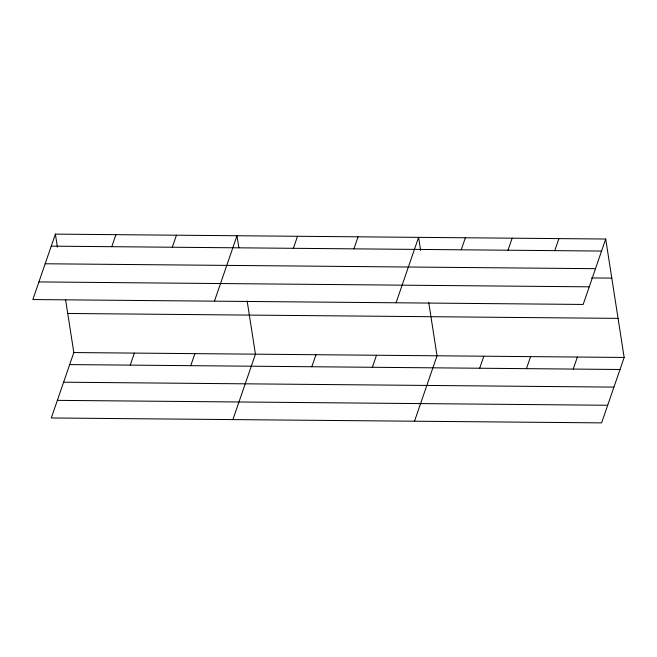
<?xml version="1.0" encoding="UTF-8"?>
<svg xmlns="http://www.w3.org/2000/svg" width="657" height="657" viewBox="0 0 657 657"><rect width="100%" height="100%" fill="white"/><g stroke="black" fill="none" stroke-linecap="round" stroke-linejoin="round"><path stroke-width="0.99" d="M55.377 234.122L32.85 299.543L583.178 304.446L605.705 239.025L55.377 234.122L57.405 247.147M65.544 299.378L73.822 352.554L51.295 417.975L601.623 422.878L624.15 357.457L605.705 239.025M111.772 246.687L115.911 234.656M130.217 365.12L134.365 353.088M172.306 247.229L176.446 235.198M190.752 365.662L194.899 353.63M214.461 301.161L236.988 235.74L238.861 247.763M232.907 419.593L255.433 354.172L247.147 300.996M293.375 248.313L297.522 236.282M311.829 366.746L315.968 354.706M353.909 248.847L358.057 236.816M372.363 367.279L376.502 355.248M396.064 302.778L418.591 237.358L420.62 250.383M461.222 249.808L465.37 237.777M414.51 421.211L437.036 355.79L428.758 302.614M508.001 250.227L512.148 238.195M479.676 368.24L483.815 356.209M554.779 250.637L558.926 238.606M526.454 368.651L530.593 356.62M573.233 369.07L577.372 357.038M51.238 246.153L601.557 251.056M45.169 263.769L595.488 268.68M591.448 277.927L611.79 278.108M38.919 281.927L589.239 286.83M67.737 313.471L618.065 318.374M73.822 352.554L624.15 357.457M69.683 364.586L620.011 369.489M63.614 382.202L613.942 387.104M57.364 400.359L607.692 405.262"/></g></svg>
